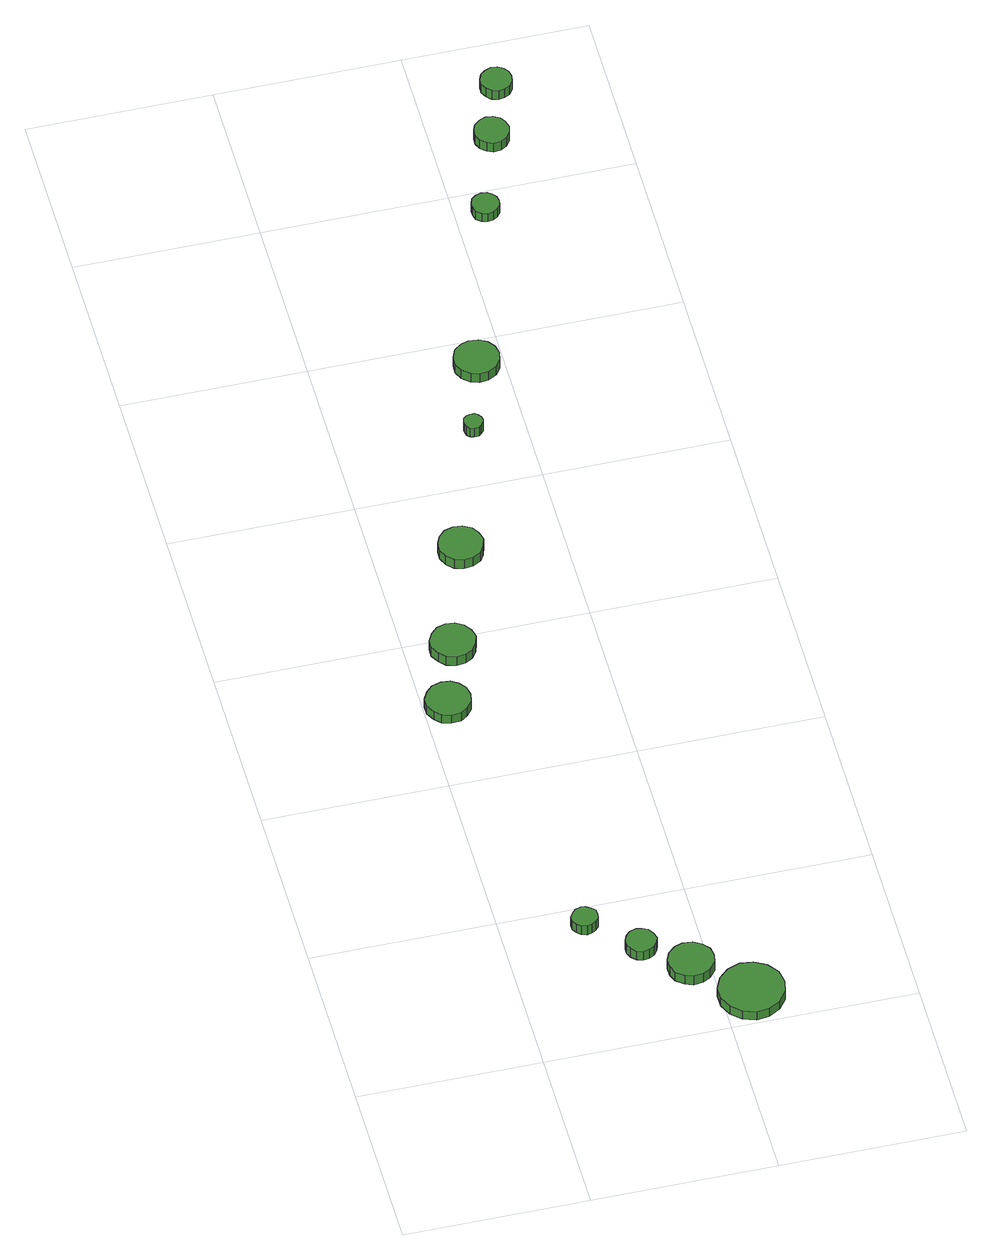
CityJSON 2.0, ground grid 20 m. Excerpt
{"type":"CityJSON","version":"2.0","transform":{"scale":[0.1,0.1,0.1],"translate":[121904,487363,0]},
"CityObjects":{
"tree1":{"type":"SolitaryVegetationObject","attributes":{"function":"something"},"geometry":[{"type":"MultiSurface","lod":"1","boundaries":[[[0,1,2,3,4,5,6,7,8,9,10,11,12,13,14]],[[15,16,17,18,19,20,21,22,23,24,25,26,27,28,29]],[[0,29,28,1]],[[1,28,27,2]],[[2,27,26,3]],[[3,26,25,4]],[[4,25,24,5]],[[5,24,23,6]],[[6,23,22,7]],[[7,22,21,8]],[[8,21,20,9]],[[9,20,19,10]],[[10,19,18,11]],[[11,18,17,12]],[[12,17,16,13]],[[13,16,15,14]],[[14,15,29,0]]]}]},
"tree2":{"type":"SolitaryVegetationObject","attributes":{"function":"something"},"geometry":[{"type":"MultiSurface","lod":"1","boundaries":[[[30,31,32,33,34,35,36,37,38,39,40,41,42,43,44]],[[45,46,47,48,49,50,51,52,53,54,55,56,57,58,59]],[[30,59,58,31]],[[31,58,57,32]],[[32,57,56,33]],[[33,56,55,34]],[[34,55,54,35]],[[35,54,53,36]],[[36,53,52,37]],[[37,52,51,38]],[[38,51,50,39]],[[39,50,49,40]],[[40,49,48,41]],[[41,48,47,42]],[[42,47,46,43]],[[43,46,45,44]],[[44,45,59,30]]]}]},
"tree3":{"type":"SolitaryVegetationObject","attributes":{"function":"something"},"geometry":[{"type":"MultiSurface","lod":"1","boundaries":[[[60,61,62,63,64,65,66,67,68,69,70,71,72,73,74]],[[75,76,77,78,79,80,81,82,83,84,85,86,87,88,89]],[[60,89,88,61]],[[61,88,87,62]],[[62,87,86,63]],[[63,86,85,64]],[[64,85,84,65]],[[65,84,83,66]],[[66,83,82,67]],[[67,82,81,68]],[[68,81,80,69]],[[69,80,79,70]],[[70,79,78,71]],[[71,78,77,72]],[[72,77,76,73]],[[73,76,75,74]],[[74,75,89,60]]]}]},
"tree4":{"type":"SolitaryVegetationObject","attributes":{"function":"something"},"geometry":[{"type":"MultiSurface","lod":"1","boundaries":[[[90,91,92,93,94,95,96,97,98,99,100,101,102,103,104]],[[105,106,107,108,109,110,111,112,113,114,115,116,117,118,119]],[[90,119,118,91]],[[91,118,117,92]],[[92,117,116,93]],[[93,116,115,94]],[[94,115,114,95]],[[95,114,113,96]],[[96,113,112,97]],[[97,112,111,98]],[[98,111,110,99]],[[99,110,109,100]],[[100,109,108,101]],[[101,108,107,102]],[[102,107,106,103]],[[103,106,105,104]],[[104,105,119,90]]]}]},
"tree5":{"type":"SolitaryVegetationObject","attributes":{"function":"something"},"geometry":[{"type":"MultiSurface","lod":"1","boundaries":[[[120,121,122,123,124,125,126,127,128,129,130,131,132,133,134]],[[135,136,137,138,139,140,141,142,143,144,145,146,147,148,149]],[[120,149,148,121]],[[121,148,147,122]],[[122,147,146,123]],[[123,146,145,124]],[[124,145,144,125]],[[125,144,143,126]],[[126,143,142,127]],[[127,142,141,128]],[[128,141,140,129]],[[129,140,139,130]],[[130,139,138,131]],[[131,138,137,132]],[[132,137,136,133]],[[133,136,135,134]],[[134,135,149,120]]]}]},
"tree6":{"type":"SolitaryVegetationObject","attributes":{"function":"something"},"geometry":[{"type":"MultiSurface","lod":"1","boundaries":[[[150,151,152,153,154,155,156,157,158,159,160,161,162,163,164]],[[165,166,167,168,169,170,171,172,173,174,175,176,177,178,179]],[[150,179,178,151]],[[151,178,177,152]],[[152,177,176,153]],[[153,176,175,154]],[[154,175,174,155]],[[155,174,173,156]],[[156,173,172,157]],[[157,172,171,158]],[[158,171,170,159]],[[159,170,169,160]],[[160,169,168,161]],[[161,168,167,162]],[[162,167,166,163]],[[163,166,165,164]],[[164,165,179,150]]]}]},
"tree7":{"type":"SolitaryVegetationObject","attributes":{"function":"something"},"geometry":[{"type":"MultiSurface","lod":"1","boundaries":[[[180,181,182,183,184,185,186,187,188,189,190,191,192,193,194]],[[195,196,197,198,199,200,201,202,203,204,205,206,207,208,209]],[[180,209,208,181]],[[181,208,207,182]],[[182,207,206,183]],[[183,206,205,184]],[[184,205,204,185]],[[185,204,203,186]],[[186,203,202,187]],[[187,202,201,188]],[[188,201,200,189]],[[189,200,199,190]],[[190,199,198,191]],[[191,198,197,192]],[[192,197,196,193]],[[193,196,195,194]],[[194,195,209,180]]]}]},
"tree8":{"type":"SolitaryVegetationObject","attributes":{"function":"something"},"geometry":[{"type":"MultiSurface","lod":"1","boundaries":[[[210,211,212,213,214,215,216,217,218,219,220,221,222,223,224]],[[225,226,227,228,229,230,231,232,233,234,235,236,237,238,239]],[[210,239,238,211]],[[211,238,237,212]],[[212,237,236,213]],[[213,236,235,214]],[[214,235,234,215]],[[215,234,233,216]],[[216,233,232,217]],[[217,232,231,218]],[[218,231,230,219]],[[219,230,229,220]],[[220,229,228,221]],[[221,228,227,222]],[[222,227,226,223]],[[223,226,225,224]],[[224,225,239,210]]]}]},
"tree9":{"type":"SolitaryVegetationObject","attributes":{"function":"something"},"geometry":[{"type":"MultiSurface","lod":"1","boundaries":[[[240,241,242,243,244,245,246,247,248,249,250,251,252,253,254]],[[255,256,257,258,259,260,261,262,263,264,265,266,267,268,269]],[[240,269,268,241]],[[241,268,267,242]],[[242,267,266,243]],[[243,266,265,244]],[[244,265,264,245]],[[245,264,263,246]],[[246,263,262,247]],[[247,262,261,248]],[[248,261,260,249]],[[249,260,259,250]],[[250,259,258,251]],[[251,258,257,252]],[[252,257,256,253]],[[253,256,255,254]],[[254,255,269,240]]]}]},
"tree10":{"type":"SolitaryVegetationObject","attributes":{"function":"something"},"geometry":[{"type":"MultiSurface","lod":"1","boundaries":[[[270,271,272,273,274,275,276,277,278,279,280,281,282,283,284]],[[285,286,287,288,289,290,291,292,293,294,295,296,297,298,299]],[[270,299,298,271]],[[271,298,297,272]],[[272,297,296,273]],[[273,296,295,274]],[[274,295,294,275]],[[275,294,293,276]],[[276,293,292,277]],[[277,292,291,278]],[[278,291,290,279]],[[279,290,289,280]],[[280,289,288,281]],[[281,288,287,282]],[[282,287,286,283]],[[283,286,285,284]],[[284,285,299,270]]]}]},
"tree11":{"type":"SolitaryVegetationObject","attributes":{"function":"something"},"geometry":[{"type":"MultiSurface","lod":"1","boundaries":[[[300,301,302,303,304,305,306,307,308,309,310,311,312,313,314]],[[315,316,317,318,319,320,321,322,323,324,325,326,327,328,329]],[[300,329,328,301]],[[301,328,327,302]],[[302,327,326,303]],[[303,326,325,304]],[[304,325,324,305]],[[305,324,323,306]],[[306,323,322,307]],[[307,322,321,308]],[[308,321,320,309]],[[309,320,319,310]],[[310,319,318,311]],[[311,318,317,312]],[[312,317,316,313]],[[313,316,315,314]],[[314,315,329,300]]]}]},
"tree12":{"type":"SolitaryVegetationObject","attributes":{"function":"something"},"geometry":[{"type":"MultiSurface","lod":"1","boundaries":[[[330,331,332,333,334,335,336,337,338,339,340,341,342,343,344]],[[345,346,347,348,349,350,351,352,353,354,355,356,357,358,359]],[[330,359,358,331]],[[331,358,357,332]],[[332,357,356,333]],[[333,356,355,334]],[[334,355,354,335]],[[335,354,353,336]],[[336,353,352,337]],[[337,352,351,338]],[[338,351,350,339]],[[339,350,349,340]],[[340,349,348,341]],[[341,348,347,342]],[[342,347,346,343]],[[343,346,345,344]],[[344,345,359,330]]]}]}
},
"vertices":[
[101,172,21],[100,178,21],[96,182,21],[91,185,21],[86,186,21],[80,184,21],[76,180,21],[73,175,21],[73,169,21],[76,164,21],[80,160,21],[86,158,21],[91,159,21],[96,162,21],[100,166,21],[100,166,8],[96,162,8],[91,159,8],[86,158,8],[80,160,8],[76,164,8],[73,169,8],[73,175,8],[76,180,8],[80,184,8],[86,186,8],[91,185,8],[96,182,8],[100,178,8],[101,172,8],
[153,129,17],[151,136,17],[147,142,17],[141,145,17],[135,146,17],[128,144,17],[123,139,17],[120,133,17],[120,126,17],[123,120,17],[128,115,17],[135,113,17],[141,114,17],[147,117,17],[151,123,17],[151,123,4],[147,117,4],[141,114,4],[135,113,4],[128,115,4],[123,120,4],[120,126,4],[120,133,4],[123,139,4],[128,144,4],[135,146,4],[141,145,4],[147,142,4],[151,136,4],[153,129,4],
[49,504,20],[47,514,20],[41,522,20],[33,527,20],[23,528,20],[13,525,20],[6,518,20],[1,509,20],[1,499,20],[6,490,20],[13,483,20],[23,480,20],[33,481,20],[41,486,20],[47,494,20],[47,494,8],[41,486,8],[33,481,8],[23,480,8],[13,483,8],[6,490,8],[1,499,8],[1,509,8],[6,518,8],[13,525,8],[23,528,8],[33,527,8],[41,522,8],[47,514,8],[49,504,8],
[204,89,19],[202,99,19],[195,107,19],[187,112,19],[176,113,19],[167,110,19],[159,103,19],[155,94,19],[155,84,19],[159,75,19],[167,68,19],[176,65,19],[187,66,19],[195,71,19],[202,79,19],[202,79,6],[195,71,6],[187,66,6],[176,65,6],[167,68,6],[159,75,6],[155,84,6],[155,94,6],[159,103,6],[167,110,6],[176,113,6],[187,112,6],[195,107,6],[202,99,6],[204,89,6],
[75,584,18],[72,594,18],[66,602,18],[58,607,18],[48,608,18],[38,605,18],[31,598,18],[26,589,18],[26,579,18],[31,570,18],[38,563,18],[48,560,18],[58,561,18],[66,566,18],[72,574,18],[72,574,5],[66,566,5],[58,561,5],[48,560,5],[38,563,5],[31,570,5],[26,579,5],[26,589,5],[31,598,5],[38,605,5],[48,608,5],[58,607,5],[66,602,5],[72,594,5],[75,584,5],
[266,37,17],[263,52,17],[254,64,17],[241,71,17],[227,73,17],[213,68,17],[202,58,17],[196,45,17],[196,30,17],[202,17,17],[213,7,17],[227,2,17],[241,4,17],[254,11,17],[263,23,17],[263,23,5],[254,11,5],[241,4,5],[227,2,5],[213,7,5],[202,17,5],[196,30,5],[196,45,5],[202,58,5],[213,68,5],[227,73,5],[241,71,5],[254,64,5],[263,52,5],[266,37,5],
[116,715,17],[113,725,17],[108,733,17],[99,738,17],[89,739,17],[79,736,17],[72,729,17],[68,720,17],[68,710,17],[72,701,17],[79,694,17],[89,691,17],[99,692,17],[108,697,17],[113,705,17],[113,705,4],[108,697,4],[99,692,4],[89,691,4],[79,694,4],[72,701,4],[68,710,4],[68,720,4],[72,729,4],[79,736,4],[89,739,4],[99,738,4],[108,733,4],[113,725,4],[116,715,4],
[156,877,18],[155,881,18],[152,885,18],[149,887,18],[144,887,18],[140,886,18],[137,883,18],[136,879,18],[136,875,18],[137,871,18],[140,868,18],[144,867,18],[149,867,18],[152,869,18],[155,873,18],[155,873,5],[152,869,5],[149,867,5],[144,867,5],[140,868,5],[137,871,5],[136,875,5],[136,879,5],[137,883,5],[140,886,5],[144,887,5],[149,887,5],[152,885,5],[155,881,5],[156,877,5],
[194,960,22],[192,970,22],[186,978,22],[177,983,22],[167,984,22],[158,981,22],[150,975,22],[146,965,22],[146,955,22],[150,946,22],[158,939,22],[167,936,22],[177,937,22],[186,942,22],[192,950,22],[192,950,9],[186,942,9],[177,937,9],[167,936,9],[158,939,9],[150,946,9],[146,955,9],[146,965,9],[150,975,9],[158,981,9],[167,984,9],[177,983,9],[186,978,9],[192,970,9],[194,960,9],
[246,1168,21],[245,1174,21],[241,1179,21],[236,1182,21],[230,1183,21],[224,1181,21],[219,1177,21],[217,1171,21],[217,1165,21],[219,1159,21],[224,1155,21],[230,1153,21],[236,1154,21],[241,1157,21],[245,1162,21],[245,1162,9],[241,1157,9],[236,1154,9],[230,1153,9],[224,1155,9],[219,1159,9],[217,1165,9],[217,1171,9],[219,1177,9],[224,1181,9],[230,1183,9],[236,1182,9],[241,1179,9],[245,1174,9],[246,1168,9],
[282,1269,18],[280,1277,18],[276,1283,18],[269,1287,18],[261,1288,18],[254,1285,18],[248,1280,18],[245,1273,18],[245,1265,18],[248,1258,18],[254,1253,18],[261,1250,18],[269,1251,18],[276,1255,18],[280,1261,18],[280,1261,5],[276,1255,5],[269,1251,5],[261,1250,5],[254,1253,5],[248,1258,5],[245,1265,5],[245,1273,5],[248,1280,5],[254,1285,5],[261,1288,5],[269,1287,5],[276,1283,5],[280,1277,5],[282,1269,5],
[302,1339,16],[301,1346,16],[297,1351,16],[291,1355,16],[284,1356,16],[277,1353,16],[272,1349,16],[269,1342,16],[269,1335,16],[272,1329,16],[277,1324,16],[284,1322,16],[291,1323,16],[297,1326,16],[301,1332,16],[301,1332,3],[297,1326,3],[291,1323,3],[284,1322,3],[277,1324,3],[272,1329,3],[269,1335,3],[269,1342,3],[272,1349,3],[277,1353,3],[284,1356,3],[291,1355,3],[297,1351,3],[301,1346,3],[302,1339,3]
]}
